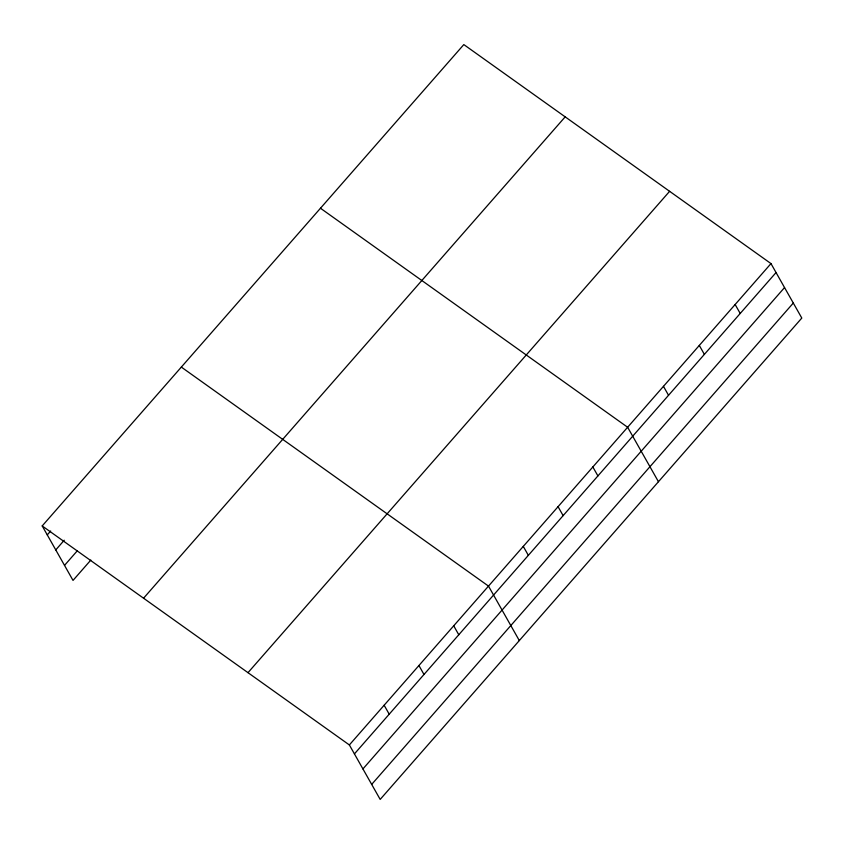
<?xml version="1.0" encoding="UTF-8"?>
<svg xmlns="http://www.w3.org/2000/svg" width="844" height="844" viewBox="0 0 844 844"><rect width="100%" height="100%" fill="white"/><g stroke="black" fill="none" stroke-linecap="round" stroke-linejoin="round"><path stroke-width="1.27" d="M42.2 525.939L463.82 44.584L770.983 263.592L801.8 318.061L380.18 799.416L349.363 744.946L42.2 525.939L73.017 580.408L90.835 560.068M47.264 534.896L50.661 531.013M55.767 549.908L64.249 540.223M64.524 565.385L77.247 550.858M143.564 598.206L565.185 116.852M247.999 672.668L669.619 191.314M349.363 744.946L770.983 263.592M354.427 753.903L776.047 272.549M362.931 768.926L784.54 287.572M371.687 784.403L793.297 303.049M320.467 208.236L627.63 427.254L658.447 481.724M181.333 367.087L488.497 586.095L519.313 640.575M735.145 304.505L740.209 313.462M699.307 345.418L704.371 354.374M663.468 386.33L668.532 395.287M592.847 466.964L597.911 475.921M558.063 506.674L563.127 515.631M523.28 546.384L528.344 555.341M453.713 625.805L458.777 634.762M418.93 665.526L423.994 674.483M384.147 705.236L389.211 714.193"/></g></svg>
